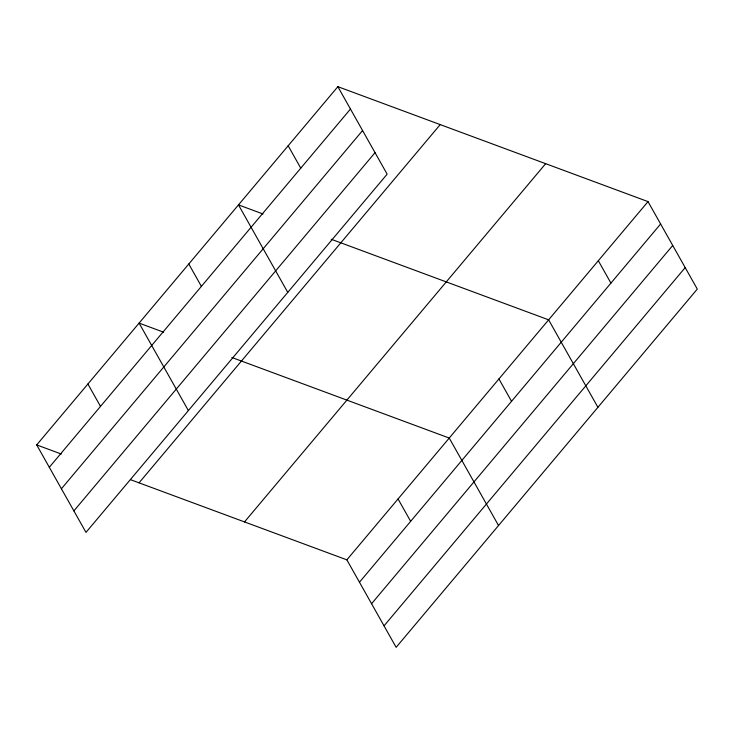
<?xml version="1.0" encoding="UTF-8"?>
<svg xmlns="http://www.w3.org/2000/svg" width="734" height="734" viewBox="0 0 734 734"><rect width="100%" height="100%" fill="white"/><g stroke="black" fill="none" stroke-linecap="round" stroke-linejoin="round"><path stroke-width="1.1" d="M337.86 86.667L387.148 174.151L85.988 532.389L36.7 444.914L337.86 86.667L648.012 201.611L697.3 289.086L396.14 647.333L346.852 559.849L130.524 479.678M49.306 467.283L350.467 109.045M61.408 488.771L362.568 130.533M73.886 510.901L375.037 152.663M139.047 482.844L440.207 124.606M244.505 521.92L545.656 163.682M346.852 559.849L648.012 201.611M359.458 582.227L660.618 223.989M371.569 603.715L672.72 245.468M384.038 625.845L685.198 267.607M262.992 213.979L238.477 204.887L287.765 292.371M331.227 239.266L548.628 319.831L597.916 407.306M163.618 332.199L139.093 323.107L188.381 410.59M231.852 357.486L449.245 438.051L498.533 525.526M36.7 444.914L61.225 453.997M598.32 260.726L610.927 283.095M498.936 378.937L511.543 401.314M288.168 145.782L300.775 168.159M398.048 498.955L410.655 521.324M188.785 264.001L201.391 286.37M87.896 384.01L100.503 406.388"/></g></svg>
